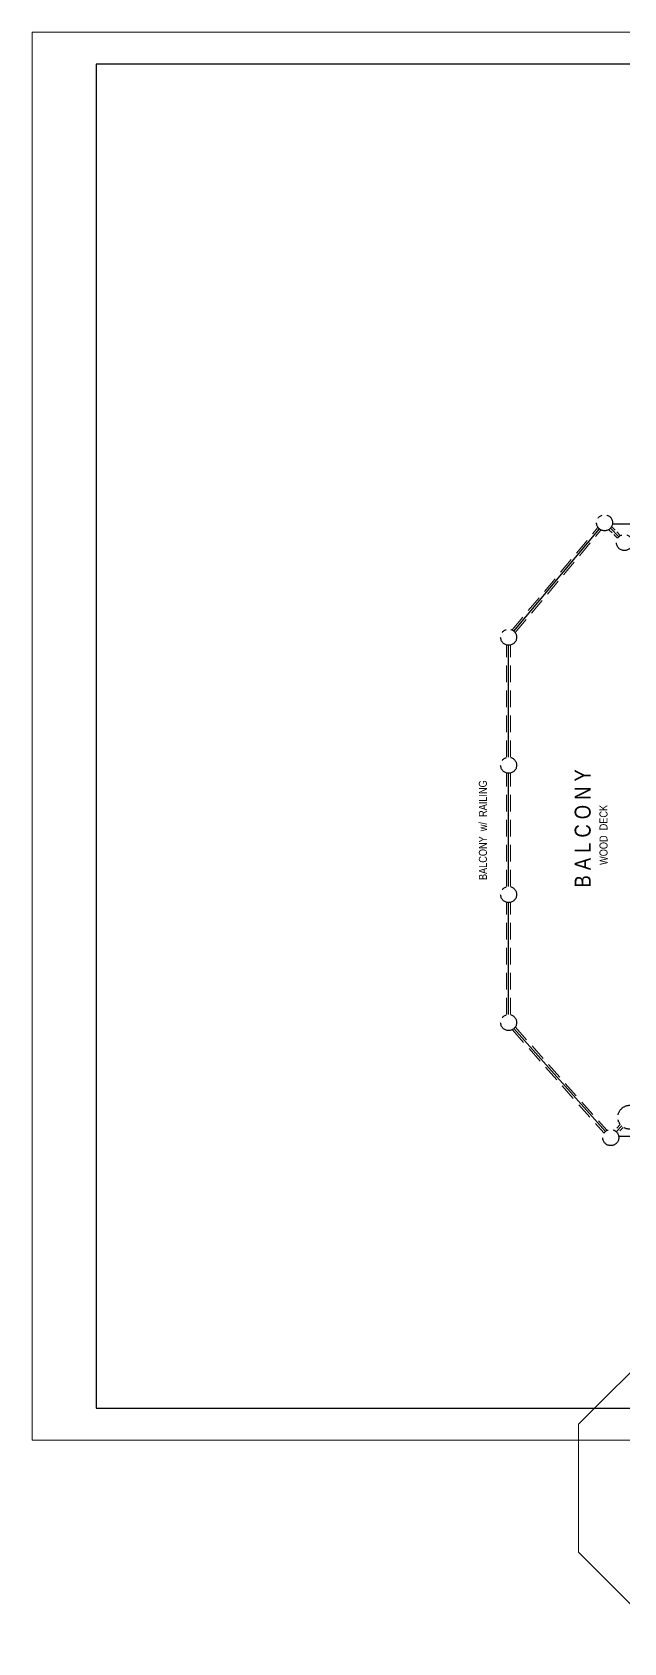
# Model space of a CAD drawing. Header units: inches. Extents: x -298 to 15350, y -6 to 2753.
# Drawn here: x 4057 to 4500, y 807 to 2015 of the extents above; entities that cross this region are included whole.
import ezdxf

# ---------------------------------------------------------------- set-up
doc = ezdxf.new("R2010")
doc.units = ezdxf.units.IN
doc.header["$MEASUREMENT"] = 0
doc.linetypes.add('CENTER', pattern=[2, 1.25, -0.25, 0.25, -0.25])
doc.linetypes.add('HIDDEN', pattern=[0.375, 0.25, -0.125])
doc.layers.add('GRID', color=1, linetype='Continuous', lineweight=9)
doc.layers.add('WALL FRAMING', color=9, linetype='CENTER', lineweight=30)
doc.layers.add('TEXT80', color=9, linetype='Continuous')
doc.layers.add('TITLE BLOCK', color=7, linetype='Continuous')
doc.styles.add('ARCHENT', font='technical.ttf', dxfattribs={"height": 6})

msp = doc.modelspace()

# ---------------------------------------------------------------- linework, layer by layer
at = {"layer": 'GRID'}
for p, q in [((4466.40354, 970.87675), (4534.28579, 1038.759)), ((4466.40354, 874.87675), (4466.40354, 970.87675)), ((4534.28579, 806.9945), (4466.40354, 874.87675))]:
    msp.add_line(p, q, dxfattribs=at)
at = {"layer": 'TITLE BLOCK', "color": 7, "linetype": 'Continuous', "lineweight": 0, "ltscale": 0.5}
for p, q in [((5688.76512, 2014.90578), (4056.79621, 2014.90578)), ((4056.79621, 2014.90578), (4056.79621, 958.90995)), ((4056.79621, 958.90995), (5688.76512, 958.90995))]:
    msp.add_line(p, q, dxfattribs=at)
at = {"layer": 'TITLE BLOCK', "color": 7, "linetype": 'Continuous', "lineweight": 30, "ltscale": 0.5}
for p, q in [((4104.79621, 1990.90578), (4104.79621, 982.90995)), ((5664.76512, 1990.90578), (4104.79621, 1990.90578)), ((4104.79621, 982.90995), (5664.76512, 982.90995))]:
    msp.add_line(p, q, dxfattribs=at)
at = {"layer": 'WALL FRAMING', "color": 9, "linetype": 'HIDDEN', "lineweight": 20, "ltscale": 50}
for p, q in [((4416.71872, 1566.72027), (4480.92319, 1643.40893)), ((4419.019, 1564.79446), (4483.22346, 1641.48312)), ((4412.51724, 1471.15682), (4412.51724, 1555.15682)), ((4415.51724, 1471.15682), (4415.51724, 1555.15682)), ((4412.51724, 1374.15682), (4412.51724, 1459.15682)), ((4415.51724, 1374.15682), (4415.51724, 1459.15682)), ((4412.51724, 1278.15682), (4412.51724, 1362.15682)), ((4415.51724, 1278.15682), (4415.51724, 1362.15682)), ((4419.12048, 1268.66298), (4487.69305, 1191.33812)), ((4416.87594, 1266.67249), (4485.44851, 1189.34764))]:
    msp.add_line(p, q, dxfattribs=at)
at = {"layer": 'WALL FRAMING', "color": 9, "linetype": 'HIDDEN', "ltscale": 50}
msp.add_line((4496.67814, 1636.49592), (4490.31193, 1642.86212), dxfattribs=at)
at = {"layer": 'WALL FRAMING', "color": 9, "linetype": 'HIDDEN', "lineweight": 9, "ltscale": 15}
for p, q in [((4497.7388, 1637.55658), (4491.37259, 1643.92278)), ((4495.61748, 1635.43526), (4489.25127, 1641.80146))]:
    msp.add_line(p, q, dxfattribs=at)
at = {"layer": 'WALL FRAMING', "color": 9, "linetype": 'Continuous', "ltscale": 50}
for p, q in [((4491.97093, 1646.15682), (5034.01724, 1646.15682)), ((4417.86886, 1565.75736), (4482.07332, 1642.44603)), ((4414.01724, 1471.15682), (4414.01724, 1555.15682)), ((4414.01724, 1374.15682), (4414.01724, 1459.15682)), ((4414.01724, 1278.15682), (4414.01724, 1362.15682)), ((4417.99821, 1267.66773), (4486.57078, 1190.34288)), ((4496.46783, 1186.85379), (5034.01724, 1186.85379))]:
    msp.add_line(p, q, dxfattribs=at)
at = {"layer": 'WALL FRAMING', "color": 9, "linetype": 'HIDDEN', "lineweight": 20, "ltscale": 15}
for p, q in [((4497.67648, 1195.6256), (4493.56758, 1191.25331)), ((4499.86262, 1193.57115), (4495.75372, 1189.19886))]:
    msp.add_line(p, q, dxfattribs=at)
at = {"layer": 'WALL FRAMING', "color": 9, "linetype": 'Continuous', "ltscale": 150}
msp.add_line((4498.76955, 1194.59838), (4494.66065, 1190.22609), dxfattribs=at)
at = {"layer": 'WALL FRAMING', "color": 9, "ltscale": 15}
for centre, radius in [((4485.97283, 1647.00606), 6), ((4500.82207, 1632.15682), 6), ((4414.01724, 1561.15682), 6), ((4414.01724, 1465.15682), 6), ((4414.01724, 1368.15682), 6), ((4414.01724, 1272.15682), 6), ((4504.9329, 1201.15682), 9), ((4504.9329, 1201.15682), 9), ((4490.55175, 1185.85379), 6)]:
    msp.add_circle(centre, radius, dxfattribs=at)

# ---------------------------------------------------------------- texts
at = {"layer": 'TEXT80', "color": 9, "width": 360.0625, "attachment_point": 5, "rotation": 90.03277054, "style": 'ARCHENT'}
for s, insert, char_height in [('{\\C7;B A L C O N Y}', (4469.60475, 1417.79121), 12), ('{\\C7; BALCONY  w/  RAILING}', (4394.75121, 1415.49677), 6), ('{\\C7;WOOD  DECK}', (4485.18164, 1412.90184), 6)]:
    msp.add_mtext(s, dxfattribs=dict(at, insert=insert, char_height=char_height))

doc.saveas('drawing.dxf')
